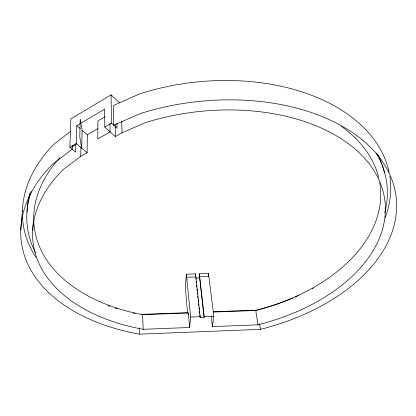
<?xml version="1.0" encoding="UTF-8"?>
<svg xmlns="http://www.w3.org/2000/svg" width="416" height="416" viewBox="0 0 416 416"><rect width="100%" height="100%" fill="white"/><g stroke="black" fill="none" stroke-linecap="round" stroke-linejoin="round"><path stroke-width="0.62" d="M87.095 152.724L76.289 143.598L76.783 125.627L104.666 109.106L104.77 127.036L115.362 136.562L122.013 132.756L145.626 122.559A177.138 110.542 -6.7 0 1 376.22 174.429A177.138 110.542 -6.7 0 1 257.946 324.823L212.404 326.602L213.84 316.181L208.458 273.504L199.269 273.796L204.194 316.54L204.064 317.6L200.205 317.746L195.593 273.91L186.373 274.201L190.637 317.049L189.634 327.491L143.192 329.3A177.138 110.542 -6.7 0 1 63.154 169.551L80.725 156.364L87.095 152.724L87.36 134.815L82.108 130.255L80.22 119.049L79.799 137.02L81.728 148.19L82.108 130.255M80.725 156.364L80.928 147.316M75.868 143.707L75.634 152.121L69.872 147.326L70.86 118.924L111.077 94.832L119.418 102.762M72.322 145.449L72.197 149.266L52.369 164.382A188.729 118.009 -6.7 0 0 139.48 334.152L260.463 329.352A188.729 118.009 -6.7 0 0 386.833 168.672A188.729 118.009 -6.7 0 0 140.582 113.48L113.729 125.2L113.407 105.544L139.62 93.881A184.907 119.028 -6.7 0 1 389.106 172.385M32.687 230.578L33.821 214.672A174.205 111.353 -6.7 0 1 60.024 157.42M186.373 274.201L185.318 286.993L187.564 313.284M20.8 229.913L22.428 210.501M188.224 314.694L188.38 312.978L142.584 314.673A174.205 111.353 -6.7 0 1 33.774 221.182M195.484 274.997L195.593 273.91M199.269 273.796L204.064 317.6M208.229 275.423L208.458 273.504M70.294 131.524L53.44 144.659A184.907 119.028 -6.7 0 0 22.396 211.806M71.947 147.191L76.513 143.702M104.967 116.818L97.864 120.994L97.822 138.913L110.105 131.83L110.001 123.521M87.36 134.815L97.88 128.684M69.872 147.326L76.289 143.598M104.77 127.036L111.472 123.136L111.077 94.832M140.899 314.408L187.845 312.671M213.366 311.73L256.792 310.128A180.362 116.012 -6.7 0 0 292.926 297.986M213.408 312.052L255.762 310.487A174.205 111.353 -6.7 0 0 379.74 182.645M190.637 317.049L200.325 316.685M204.194 316.54L213.84 316.181M186.638 277.217L195.884 276.921M199.576 276.806L208.785 276.51M199.462 277.888L195.775 278.008L195.92 279.287M76.783 125.627L80.174 128.57M111.472 123.136L117.068 128.248L116.958 123.079M259.6 323.762L260.463 329.352M255.762 310.487L257.946 324.823M196.134 281.211L196.347 283.135M196.56 285.059L196.778 286.983M196.992 288.902L197.205 290.826M197.418 292.75L197.564 294.034M197.777 295.953L197.99 297.877M198.203 299.801L198.416 301.725M198.635 303.649L198.848 305.568M199.061 307.492L199.274 309.416M199.488 311.34L199.706 313.264M199.919 315.182L200.205 317.746M211.25 315.916L212.404 326.602M188.38 312.978L189.634 327.491M142.584 314.673L143.192 329.3M139.235 327.808L139.48 334.152M121.706 121.155L122.013 132.756M115.138 124.431L115.362 136.562M313.446 288.09A180.362 116.012 -6.7 0 1 312.312 288.704M298.288 295.641A180.362 116.012 -6.7 0 1 295.303 296.967M135.164 313.404A180.362 116.012 -6.7 0 1 133.255 312.988M116.979 308.714A180.362 116.012 -6.7 0 1 115.149 308.142M109.73 306.348A180.362 116.012 -6.7 0 1 107.952 305.718M27.05 212.087A180.362 116.012 -6.7 0 1 29.926 192.889M377.51 154.019A180.362 116.012 -6.7 0 1 384.353 172.38M389.808 176.212A184.907 119.028 -6.7 0 1 385.06 217.942M36.041 257.416A184.907 119.028 -6.7 0 1 22.516 217.682M376.324 153.296A181.028 115.846 -6.7 0 1 384.634 212.976M35.48 252.491A181.028 115.846 -6.7 0 1 31.205 191.365M341.515 126.464A174.205 111.353 -6.7 0 1 378.695 177.58"/></g></svg>
